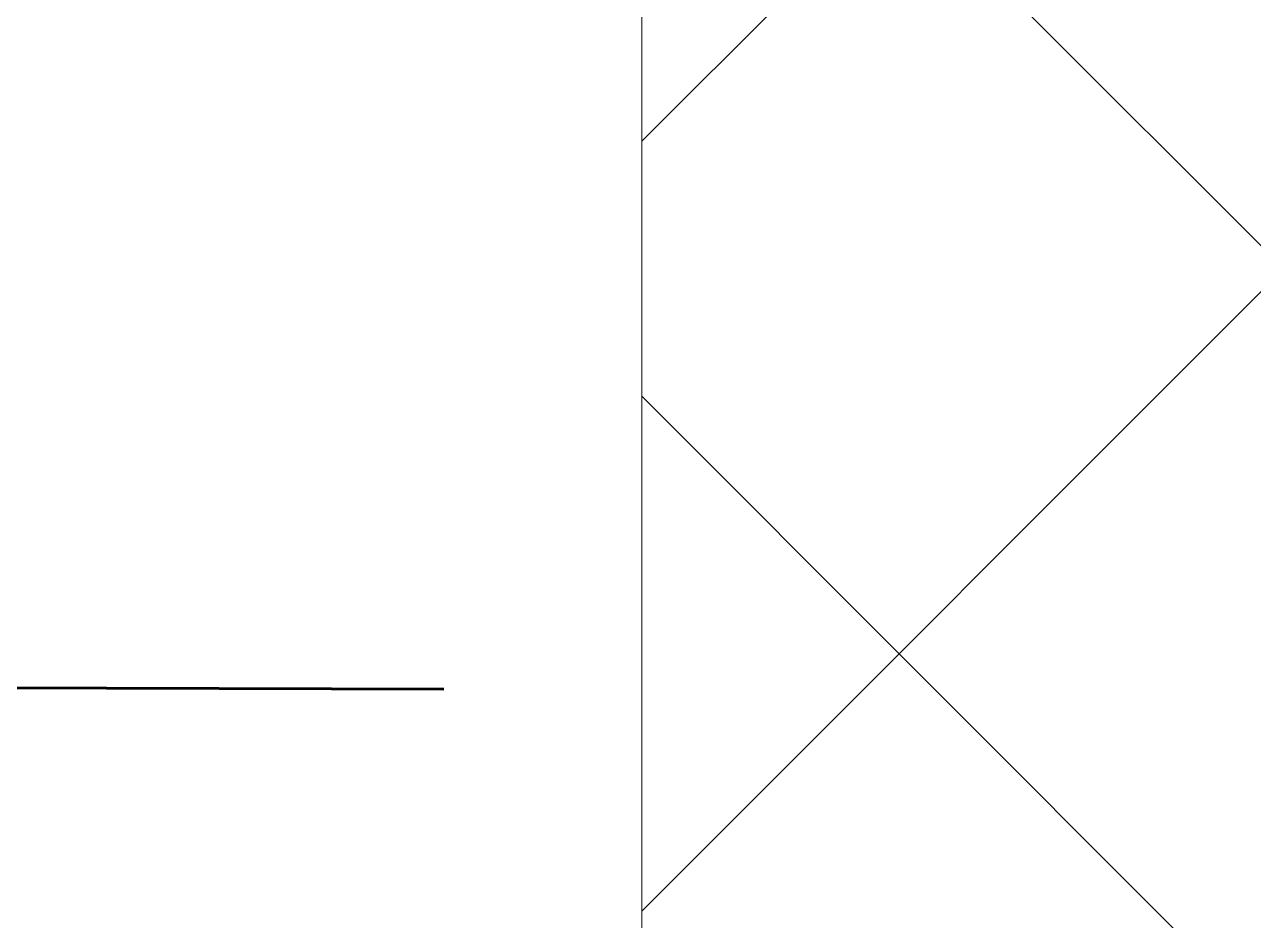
# Model space of a CAD drawing. Header units: millimetres. Extents: x -1113 to 415037, y -3642 to 28069.
# Drawn here: x 86107.01 to 86152.18, y 13288.84 to 13321.76 of the extents above; entities that cross this region are included whole.
import ezdxf

# ---------------------------------------------------------------- set-up
doc = ezdxf.new("R2010")
doc.units = ezdxf.units.MM
for name, color, linetype, lineweight in [('0) Дверь 2.1м-', 5, 'Continuous', 60), ('0) Стена 3.93м', 3, 'Continuous', 60), ('A-DOOR-FRAM-2', 7, 'Continuous', 5)]:
    doc.layers.add(name, color=color, linetype=linetype, lineweight=lineweight)
doc.layers.add('A-DOOR-1', color=7, linetype='Continuous', lineweight=5, true_color=0xc0c0c0)
doc.layers.add('A-DOOR-FRAM-1', color=7, linetype='Continuous', lineweight=5, true_color=0xc0c0c0)

# ---------------------------------------------------------------- blocks, each defined once
blk = doc.blocks.new('110_Дверь_СКБ_1Ст_Внутренняя1 - Д-8 950x2100h_охрана-V70-Объем проектирования 1 этажа')
at = {"layer": 'A-DOOR-FRAM-2'}
h = blk.add_hatch(dxfattribs=at)
h.set_pattern_fill('FP_34', color=256, style=0, pattern_type=2)
h.set_pattern_definition([(45, (-296.384, 164.685), (-14.14213562373095, 14.14213562373095), []), (135, (-296.384, 164.685), (-14.14213562373095, -14.14213562373095), [])])
h.paths.add_polyline_path([(-457.5000000000953, 99.9999999999816), (-462.5000000000595, 99.9999999999816), (-462.5000000000595, -100.0000000000162), (-437.5000000000825, -100.0000000000162), (-437.5000000000825, 99.9999999999816), (-451.5564733155209, 99.9999999999816)])
at = {"layer": 'A-DOOR-FRAM-1'}
for p, q in [((-437.5000000000076, 100.0000000009467), (-437.5000000000076, 20.0000000009467)), ((-437.5000000000049, -100.0000000000062), (-437.5000000000049, 99.99999999999422))]:
    blk.add_line(p, q, dxfattribs=at)
blk = doc.blocks.new('1floor')
at = {"layer": 'A-DOOR-1', "rotation": 180}
blk.add_blockref('110_Дверь_СКБ_1Ст_Внутренняя1 - Д-8 950x2100h_охрана-V70-Объем проектирования 1 этажа', (85627.50000000122, 13500.00000533494), dxfattribs=at)

msp = doc.modelspace()

# ---------------------------------------------------------------- linework, layer by layer
at = {"layer": '0) Дверь 2.1м-'}
msp.add_lwpolyline([(85172.43147777865, 13299.57449469666), (86122.42886037136, 13297.34445725761)], dxfattribs=at)

# ---------------------------------------------------------------- block references
at = {"layer": '0) Стена 3.93м'}
msp.add_blockref('1floor', (64.70176383625949, -136.0621638723896), dxfattribs=at)

doc.saveas('drawing.dxf')
